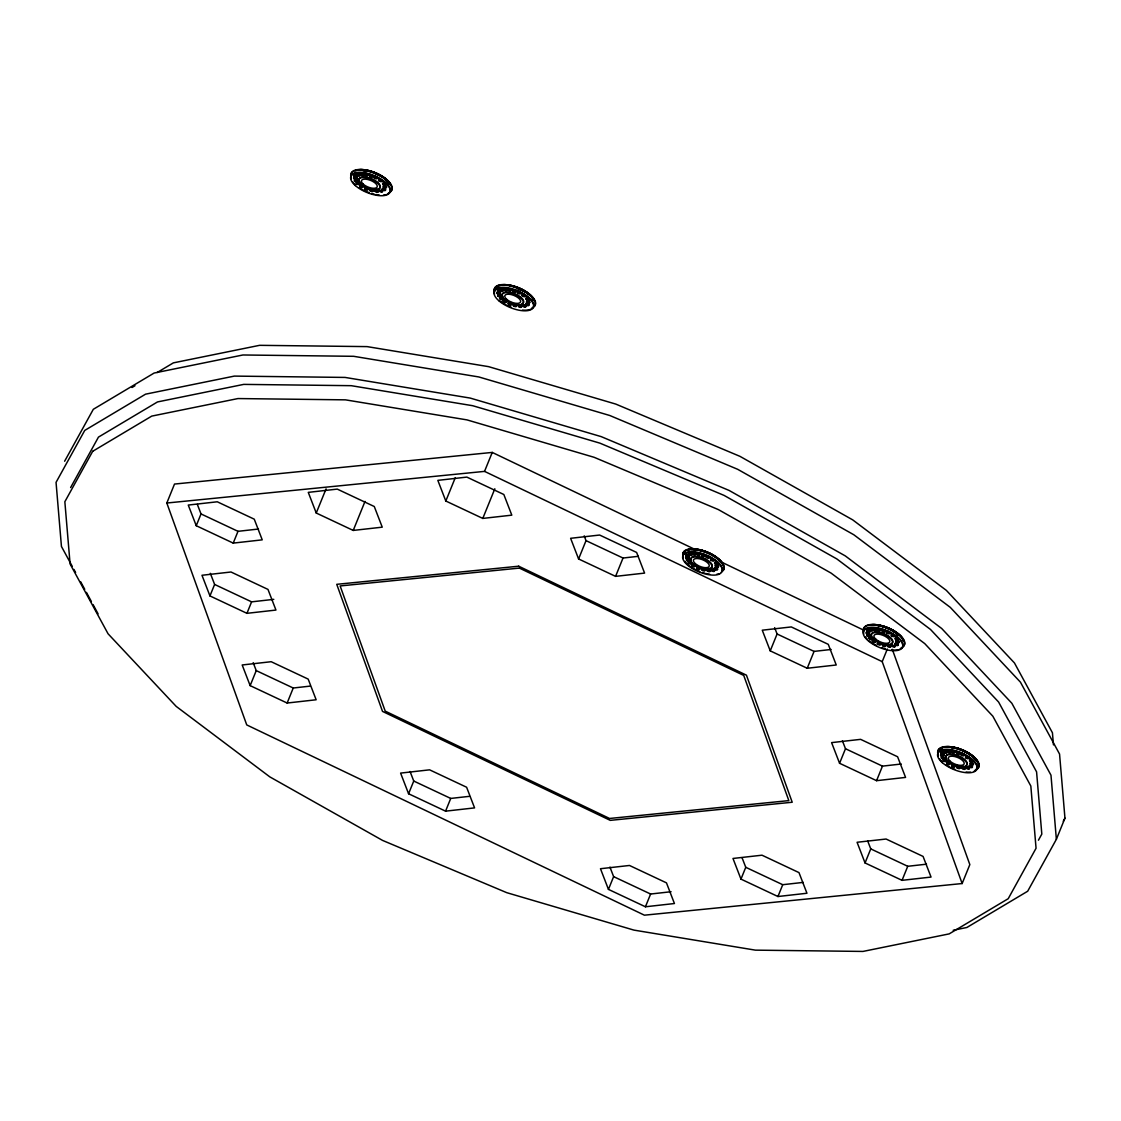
<?xml version="1.0" encoding="UTF-8"?>
<svg xmlns="http://www.w3.org/2000/svg" width="1121" height="1121" viewBox="0 0 1121 1121"><rect width="100%" height="100%" fill="white"/><g stroke="black" fill="none" stroke-linecap="round" stroke-linejoin="round"><path stroke-width="1.5" d="M892.274 649.269L969.833 864.599L962.14 883.544L644.407 915.184L246.746 724.923L166.819 503.021L174.512 484.062L492.245 452.422L695.805 549.822M196.245 525.707L188.258 505.053L217.278 501.788L254.257 519.177L262.23 539.846L233.224 543.11L196.245 525.707L201.023 513.936L197.338 504.394M209.949 595.924L201.976 575.269L230.996 572.004L267.975 589.408L275.948 610.062L246.942 613.327L209.949 595.924L214.615 584.447L210.328 573.321M233.224 543.11L238.002 531.326L258.489 529.028M246.942 613.327L251.594 601.851L273.79 599.357M316.248 513.026L308.275 492.371L337.281 489.106L374.274 506.51L382.247 527.164L353.227 530.429L316.248 513.026L326.071 488.854M250.151 685.632L242.178 664.977L271.184 661.712L308.177 679.102L316.15 699.77L287.144 703.035L250.151 685.632L256.247 670.61L253.178 662.665M353.227 530.429L365.012 501.409M287.144 703.035L293.24 688.014L310.307 686.094M445.808 501.017L437.835 480.363L466.84 477.098L503.833 494.501L511.807 515.156L482.787 518.42L445.808 501.017L455.308 477.616M166.819 503.021L484.538 471.38L492.245 452.422M482.787 518.42L494.837 488.77M408.576 793.752L400.603 773.098L429.609 769.833L466.602 787.236L474.575 807.891L445.569 811.156L408.576 793.752L413.747 781.043L410.062 771.5M445.569 811.156L450.726 798.432L469.503 796.33M578.59 558.959L570.617 538.304L599.623 535.039L636.616 552.443L644.589 573.097L615.583 576.362L578.59 558.959L586.031 540.63L584.195 535.866M615.583 576.362L623.024 558.034L638.381 556.296M608.451 889.387L600.478 868.719L629.484 865.468L666.463 882.858L674.436 903.526L645.43 906.777L608.451 889.387L613.621 876.636L609.95 867.093M645.43 906.777L650.614 894.026L671.087 891.727M770.239 650.867L762.266 630.198L791.286 626.933L828.265 644.337L836.238 664.991L807.232 668.256L770.239 650.867L777.091 633.996L774.639 627.648M807.232 668.256L814.07 651.399L831.137 649.479M740.967 879.116L732.98 858.462L762 855.197L798.979 872.6L806.952 893.255L777.946 896.52L740.967 879.116L745.759 867.304L742.074 857.775M777.946 896.52L782.738 884.707L803.225 882.395M839.573 763.275L831.6 742.62L860.62 739.356L897.599 756.759L905.572 777.413L876.566 780.678L839.573 763.275L845.486 748.73L842.417 740.785M962.14 883.544L882.213 661.642L887.342 649.003M876.566 780.678L882.465 766.133L901.242 764.018M865.048 862.946L857.075 842.277L886.08 839.026L923.073 856.416L931.047 877.07L902.041 880.335L865.048 862.946L870.751 848.891L867.682 840.946M902.041 880.335L907.744 866.295L926.507 864.179M953.2 930.262L966.863 927.487L1027.677 891.237L1056.374 839.293L1064.95 818.162L1059.555 754.055L1020.432 682.157L950.272 607.358L853.838 534.773L737.702 469.321L609.782 415.499L478.807 376.95L353.676 356.31L242.935 354.979L154.138 373.041L93.323 409.291L64.626 461.235M70.609 487.565L98.452 437.12L157.501 401.935L243.719 384.391L351.237 385.68L472.726 405.718L599.889 443.145L724.096 495.412L836.841 558.945L930.472 629.427L998.601 702.04L1036.575 771.851L1041.815 834.094L1038.438 840.218M1063.268 821.217L1064.95 818.162M132.04 387.502L134.982 385.736M157.136 372.536L173.377 362.868L259.596 345.324L367.099 346.613L488.588 366.651L615.765 404.078L739.958 456.345L852.717 519.878L946.334 590.361L1014.463 662.973L1052.437 732.784L1053.46 744.89M586.031 540.63L623.024 558.034M777.091 633.996L814.07 651.399M845.486 748.73L882.465 766.133M201.023 513.936L238.002 531.326M870.751 848.891L907.744 866.295M214.615 584.447L251.594 601.851M745.759 867.304L782.738 884.707M256.247 670.61L293.24 688.014M413.747 781.043L450.726 798.432M613.621 876.636L650.614 894.026M719.472 561.145L863.072 629.848M484.538 471.38L882.213 661.642M72.262 566.357L61.445 546.473L56.05 482.366L84.734 430.422L145.562 394.172L234.359 376.096L345.1 377.427L470.217 398.081L601.206 436.63L729.126 490.452L845.262 555.89L941.696 628.489L1011.857 703.273L1050.98 775.186L1056.374 839.293M73.93 569.426L75.597 572.481M80.586 581.659L84.748 589.31M86.415 592.364L91.404 601.543M93.071 604.611L98.059 613.79M362.517 185.54A1.752 0.743 22.1 0 1 362.475 186.829A1.752 0.743 22.1 0 1 359.967 185.497M351.195 179.108A21.061 8.898 22.1 0 1 374.792 175.773A21.061 8.898 22.1 0 1 386.969 194.353M385.932 194.676A21.061 8.898 22.1 0 1 383.508 195.068M379.178 194.998A21.061 8.898 22.1 0 1 375.941 194.536M374.26 194.171A21.061 8.898 22.1 0 1 371.696 193.485M369.103 192.63A21.061 8.898 22.1 0 1 359.449 187.866M355.609 184.965A21.061 8.898 22.1 0 1 352.793 181.98M356.814 175.422A1.752 0.743 22.1 0 1 356.828 176.712A1.752 0.743 22.1 0 1 354.292 175.465A1.752 0.743 22.1 0 1 356.002 175.03M372.817 176.305A1.752 0.743 22.1 0 1 370.715 176.109A1.752 0.743 22.1 0 1 369.72 174.778A1.752 0.743 22.1 0 1 371.822 174.988M372.522 175.437A1.752 0.743 22.1 0 1 372.747 175.689M381.7 179.991A1.752 0.743 22.1 0 1 381.168 181.041A1.752 0.743 22.1 0 1 378.842 179.724A1.752 0.743 22.1 0 1 380.58 179.36M357.01 178.701A1.752 0.743 22.1 0 1 354.909 178.491A1.752 0.743 22.1 0 1 353.914 177.16A1.752 0.743 22.1 0 1 356.002 177.37M356.394 177.58A1.752 0.743 22.1 0 1 357.081 178.309M356.73 179.822A1.752 0.743 22.1 0 1 357.235 181.322A1.752 0.743 22.1 0 1 354.558 180.005M361.452 183.746A11.406 4.82 22.1 0 1 363.386 176.88A11.406 4.82 22.1 0 1 378.842 183.466A11.406 4.82 22.1 0 1 374.218 189.197M359.673 174.386A1.752 0.743 22.1 0 1 358.86 175.394A1.752 0.743 22.1 0 1 356.8 173.839A1.752 0.743 22.1 0 1 359.351 174.147M351.055 177.202A21.972 9.276 22.1 0 1 375.675 173.727A21.972 9.276 22.1 0 1 388.37 193.092M385.316 188.959A1.752 0.743 22.1 0 1 384.895 190.01A1.752 0.743 22.1 0 1 382.513 188.832A1.752 0.743 22.1 0 1 383.76 188.188M366.693 187.725A1.752 0.743 22.1 0 1 368.178 189.127A1.752 0.743 22.1 0 1 366.147 189.099A1.752 0.743 22.1 0 1 365.012 187.711M378.38 191.355A1.752 0.743 22.1 0 1 376.39 191.425A1.752 0.743 22.1 0 1 375.185 189.995M376.866 190.024A1.752 0.743 22.1 0 1 378.352 191.145M377.216 178.141A1.752 0.743 22.1 0 1 375.115 177.707A1.752 0.743 22.1 0 1 374.316 176.487M375.157 176.319A1.752 0.743 22.1 0 1 377.118 177.146M359.855 169.635A19.926 8.422 22.1 0 1 390.43 184.727M386.507 186.534A1.752 0.743 22.1 0 1 384.895 187.137A1.752 0.743 22.1 0 1 383.662 185.511M384.727 185.526A1.752 0.743 22.1 0 1 386.269 186.282M385.344 183.255A1.752 0.743 22.1 0 1 385.302 184.545A1.752 0.743 22.1 0 1 382.793 183.213M355.287 170.77A21.061 8.898 22.1 0 1 357.487 170.21M363.078 170.112A21.061 8.898 22.1 0 1 367.996 170.938M369.271 171.261A21.061 8.898 22.1 0 1 371.878 172.045M373.167 172.48A21.061 8.898 22.1 0 1 376.992 174.049M378.211 174.638A21.061 8.898 22.1 0 1 382.822 177.258M384.195 178.197A21.061 8.898 22.1 0 1 389.463 183.143M355.455 170.364A21.061 8.898 22.1 0 1 375.885 173.096A21.061 8.898 22.1 0 1 391.229 185.596M359.547 183.241A1.752 0.743 22.1 0 1 358.902 184.04A1.752 0.743 22.1 0 1 356.73 183.115A1.752 0.743 22.1 0 1 356.996 182.148M357.361 182.148A1.752 0.743 22.1 0 1 359.323 182.989M381.588 189.981A1.752 0.743 22.1 0 1 382.625 191.257A1.752 0.743 22.1 0 1 380.762 191.229A1.752 0.743 22.1 0 1 379.388 189.953M351.293 176.628A21.972 9.276 22.1 0 1 373.223 172.102A21.972 9.276 22.1 0 1 391.061 191.018M367.562 174.203A1.752 0.743 22.1 0 1 366.749 175.212A1.752 0.743 22.1 0 1 364.689 173.657A1.752 0.743 22.1 0 1 367.24 173.965M363.386 174.203A1.752 0.743 22.1 0 1 361.775 174.792A1.752 0.743 22.1 0 1 360.542 173.166M361.607 173.18A1.752 0.743 22.1 0 1 362.84 173.713M365.012 170.168A17.936 7.581 22.1 0 1 388.833 183.704M363.708 170.322A19.926 8.422 22.1 0 1 366.763 170.77M373.237 172.564A19.926 8.422 22.1 0 1 381 176.207M382.373 177.076A19.926 8.422 22.1 0 1 387.908 181.7M363.204 170.868A15.274 6.46 22.1 0 1 366.357 170.91M369.916 171.513A15.274 6.46 22.1 0 1 377.329 174.203M373.349 172.788A17.936 7.581 22.1 0 1 377.651 174.624M503.273 289.722A1.752 0.743 22.1 0 1 502.628 290.521A1.752 0.743 22.1 0 1 500.456 289.596A1.752 0.743 22.1 0 1 500.723 288.629M501.087 288.629A1.752 0.743 22.1 0 1 502.726 289.232M506.44 301.101A1.752 0.743 22.1 0 1 504.954 301.759A1.752 0.743 22.1 0 1 503.455 300.148A1.752 0.743 22.1 0 1 506.202 300.862M525.651 305.529A1.752 0.743 22.1 0 1 524.838 306.523A1.752 0.743 22.1 0 1 522.778 304.968A1.752 0.743 22.1 0 1 525.329 305.276M516.192 291.39A1.752 0.743 22.1 0 1 513.894 291.082A1.752 0.743 22.1 0 1 513.278 289.75M513.922 289.694A1.752 0.743 22.1 0 1 516.249 291.012M525.174 296.07A1.752 0.743 22.1 0 1 522.722 295.412A1.752 0.743 22.1 0 1 522.75 294.234M523.115 294.248A1.752 0.743 22.1 0 1 525.076 295.075M528.916 304.295A1.752 0.743 22.1 0 1 528.257 305.094A1.752 0.743 22.1 0 1 526.085 304.169A1.752 0.743 22.1 0 1 526.366 303.202M526.716 303.202A1.752 0.743 22.1 0 1 528.678 304.043M494.571 294.192A21.061 8.898 22.1 0 1 508.752 287.943A21.061 8.898 22.1 0 1 532.587 301.479A21.061 8.898 22.1 0 1 522.54 310.083M511.19 307.224A21.061 8.898 22.1 0 1 507.421 305.557M506.216 304.94A21.061 8.898 22.1 0 1 500.148 301.031M500.723 290.984A1.752 0.743 22.1 0 1 499.251 291.642A1.752 0.743 22.1 0 1 497.752 290.031A1.752 0.743 22.1 0 1 500.498 290.745M503.287 297.219A11.406 4.82 22.1 0 1 513.824 293.31A11.406 4.82 22.1 0 1 521.811 303.917M512.129 302.992A11.406 4.82 22.1 0 1 509.382 301.815M506.888 300.4A11.406 4.82 22.1 0 1 504.814 298.831M505.823 288.573A1.752 0.743 22.1 0 1 506.342 290.087A1.752 0.743 22.1 0 1 503.651 288.756M494.417 292.287A21.972 9.276 22.1 0 1 519.037 288.812A21.972 9.276 22.1 0 1 531.732 308.177M494.655 291.712A21.972 9.276 22.1 0 1 516.599 287.186A21.972 9.276 22.1 0 1 534.423 306.103M510.854 303.202A1.752 0.743 22.1 0 1 510.826 304.506A1.752 0.743 22.1 0 1 508.303 303.174M502.797 299.055A1.752 0.743 22.1 0 1 500.891 298.732A1.752 0.743 22.1 0 1 499.798 297.583M501.984 297.611A1.752 0.743 22.1 0 1 502.684 298.074M511.302 289.779A1.752 0.743 22.1 0 1 509.551 290.143A1.752 0.743 22.1 0 1 508.135 288.629M509.817 288.658A1.752 0.743 22.1 0 1 510.615 289.05M500.316 293.156A1.752 0.743 22.1 0 1 499.125 293.884A1.752 0.743 22.1 0 1 497.192 292.413A1.752 0.743 22.1 0 1 499.377 292.455M500.793 295.355A1.752 0.743 22.1 0 1 499.98 296.364A1.752 0.743 22.1 0 1 497.92 294.809A1.752 0.743 22.1 0 1 500.47 295.117M529.266 298.831A1.752 0.743 22.1 0 1 527.935 299.517A1.752 0.743 22.1 0 1 526.183 297.962A1.752 0.743 22.1 0 1 528.706 298.34M520.789 293.099A1.752 0.743 22.1 0 1 519.107 293.071A1.752 0.743 22.1 0 1 517.622 291.95M518.533 291.39A1.752 0.743 22.1 0 1 520.719 292.483M496.309 287.284A21.061 8.898 22.1 0 1 506.454 285.196M511.372 286.023A21.061 8.898 22.1 0 1 516.529 287.565M517.804 288.055A21.061 8.898 22.1 0 1 530.023 295.229M521.041 305.501A1.752 0.743 22.1 0 1 520.999 306.79A1.752 0.743 22.1 0 1 518.491 305.458M529.743 302.362A1.752 0.743 22.1 0 1 528.047 302.138A1.752 0.743 22.1 0 1 526.772 301.087M528.944 300.904A1.752 0.743 22.1 0 1 529.644 301.367M499.952 285.407A19.926 8.422 22.1 0 1 531.522 296.168M532.279 297.107A19.926 8.422 22.1 0 1 533.792 299.811M504.674 285.196A17.936 7.581 22.1 0 1 508.374 285.238M509.719 285.407A17.936 7.581 22.1 0 1 528.453 293.8M516.319 305.991A1.752 0.743 22.1 0 1 514.217 305.571A1.752 0.743 22.1 0 1 513.418 304.337M515.1 304.366A1.752 0.743 22.1 0 1 516.221 304.996M509.719 285.995A15.274 6.46 22.1 0 1 512.073 286.345M514.525 286.92A15.274 6.46 22.1 0 1 524.039 291.18M516.753 288.391A15.274 6.46 22.1 0 1 520.424 289.961M495.398 288.952A21.061 8.898 22.1 0 1 514.105 286.303A21.061 8.898 22.1 0 1 534.591 300.68M513.334 286.598A19.926 8.422 22.1 0 1 529.378 294.893M532.027 297.724A19.926 8.422 22.1 0 1 533.54 300.428M516.711 287.873A17.936 7.581 22.1 0 1 521.013 289.708M522.372 290.409A17.936 7.581 22.1 0 1 524.936 291.936M691.068 559.968A11.406 4.82 22.1 0 1 705.193 558.776A11.406 4.82 22.1 0 1 708.57 568.599M698.019 566.119A11.406 4.82 22.1 0 1 695.524 564.704M714.68 570.519A1.752 0.743 22.1 0 1 712.76 570.617A1.752 0.743 22.1 0 1 711.443 569.216A1.752 0.743 22.1 0 1 713.587 569.37M714.525 570.071A1.752 0.743 22.1 0 1 714.652 570.309M704.633 555.82A1.752 0.743 22.1 0 1 702.727 555.498A1.752 0.743 22.1 0 1 701.634 554.335M702.559 553.984A1.752 0.743 22.1 0 1 704.52 554.825M683.067 556.591A21.972 9.276 22.1 0 1 704.997 552.05A21.972 9.276 22.1 0 1 722.821 570.981M718.981 573.728A21.061 8.898 22.1 0 1 716.781 574.288M709.593 574.19A21.061 8.898 22.1 0 1 706.272 573.56M704.997 573.237A21.061 8.898 22.1 0 1 702.391 572.453M699.826 571.528A21.061 8.898 22.1 0 1 684.805 561.355M683.207 558.496A21.061 8.898 22.1 0 1 704.24 554.152A21.061 8.898 22.1 0 1 721.321 572.285M717.958 563.751A1.752 0.743 22.1 0 1 715.871 563.541A1.752 0.743 22.1 0 1 714.862 562.21M716.543 562.238A1.752 0.743 22.1 0 1 718.029 563.359M700.121 568.613A1.752 0.743 22.1 0 1 698.019 568.417A1.752 0.743 22.1 0 1 697.01 567.086A1.752 0.743 22.1 0 1 699.112 567.282M699.812 567.744A1.752 0.743 22.1 0 1 700.05 567.997M689.667 559.911A1.752 0.743 22.1 0 1 688.476 560.64A1.752 0.743 22.1 0 1 686.542 559.169A1.752 0.743 22.1 0 1 688.728 559.197M704.156 568.837A1.752 0.743 22.1 0 1 705.193 570.113A1.752 0.743 22.1 0 1 703.329 570.099A1.752 0.743 22.1 0 1 701.97 568.809M710.097 571.023A1.752 0.743 22.1 0 1 707.253 570A1.752 0.743 22.1 0 1 708.878 569.398M709.999 570.043A1.752 0.743 22.1 0 1 710.224 570.281M690.564 553.129A1.752 0.743 22.1 0 1 692.063 554.475A1.752 0.743 22.1 0 1 690.298 554.615A1.752 0.743 22.1 0 1 688.784 553.284M717.958 565.432A1.752 0.743 22.1 0 1 718.099 566.722A1.752 0.743 22.1 0 1 715.534 565.629A1.752 0.743 22.1 0 1 716.725 564.9M695.202 565.643A1.752 0.743 22.1 0 1 693.24 565.923A1.752 0.743 22.1 0 1 692.232 564.381M693.282 564.395A1.752 0.743 22.1 0 1 694.516 564.914M698.831 553.214A21.061 8.898 22.1 0 0 687.369 564.956A21.061 8.898 22.1 0 0 721.083 572.901A21.061 8.898 22.1 0 0 698.831 553.214A1.752 0.743 22.1 0 1 699.392 554.643A1.752 0.743 22.1 0 1 696.702 553.312M716.193 567.702A1.752 0.743 22.1 0 1 717.706 569.034A1.752 0.743 22.1 0 1 715.941 569.188A1.752 0.743 22.1 0 1 714.427 567.857M713.531 560.43A1.752 0.743 22.1 0 1 711.709 559.94A1.752 0.743 22.1 0 1 710.826 558.889M712.592 558.734A1.752 0.743 22.1 0 1 713.39 559.141M689.499 555.526A1.752 0.743 22.1 0 1 687.748 555.89A1.752 0.743 22.1 0 1 686.332 554.377M687.579 554.278A1.752 0.743 22.1 0 1 688.812 554.797M695.16 553.34A1.752 0.743 22.1 0 1 694.474 554.363A1.752 0.743 22.1 0 1 692.26 552.905A1.752 0.743 22.1 0 1 694.46 552.877M688.812 558.202A1.752 0.743 22.1 0 1 686.711 557.768A1.752 0.743 22.1 0 1 685.912 556.548M687.593 556.577A1.752 0.743 22.1 0 1 688.953 557.459M683.292 556.016A21.972 9.276 22.1 0 1 705.235 551.49A21.972 9.276 22.1 0 1 723.059 570.407M690.998 562.125A1.752 0.743 22.1 0 1 691.139 563.415A1.752 0.743 22.1 0 1 688.588 562.336A1.752 0.743 22.1 0 1 689.779 561.607M688.336 549.822A21.061 8.898 22.1 0 1 710.224 554.026M723.059 565.39A21.061 8.898 22.1 0 0 711.415 554.629A19.926 8.422 22.1 0 1 719.906 561.089M684.034 553.256A21.061 8.898 22.1 0 1 685.113 551.182M687.453 549.738A21.061 8.898 22.1 0 1 707.897 552.471A21.061 8.898 22.1 0 1 723.227 564.984M693.31 549.486A17.936 7.581 22.1 0 1 717.09 558.09M699.504 550.439A15.274 6.46 22.1 0 1 701.928 550.901M703.161 551.224A15.274 6.46 22.1 0 1 705.67 552.022M709.341 553.578A15.274 6.46 22.1 0 1 712.676 555.484M688.588 549.696A19.926 8.422 22.1 0 1 720.915 561.397M691.615 549.64A19.926 8.422 22.1 0 1 705.249 551.952M706.861 552.569A19.926 8.422 22.1 0 1 710.027 553.984M950.174 751.995A1.752 0.743 22.1 0 1 948.268 751.673A1.752 0.743 22.1 0 1 947.175 750.51M949.375 750.538A1.752 0.743 22.1 0 1 950.076 751M950.048 763.695A1.752 0.743 22.1 0 1 947.946 763.499A1.752 0.743 22.1 0 1 946.951 762.168A1.752 0.743 22.1 0 1 949.053 762.364M949.753 762.826A1.752 0.743 22.1 0 1 949.991 763.079M938.123 756.157A21.061 8.898 22.1 0 1 961.72 752.822A21.061 8.898 22.1 0 1 973.897 771.402M970.436 772.117A21.061 8.898 22.1 0 1 966.106 772.047M954.742 769.188A21.061 8.898 22.1 0 1 950.972 767.521M949.767 766.904A21.061 8.898 22.1 0 1 946.362 764.914M942.523 762.014A21.061 8.898 22.1 0 1 939.72 759.029M959.674 752.737A1.752 0.743 22.1 0 1 958.343 753.424A1.752 0.743 22.1 0 1 956.591 751.883A1.752 0.743 22.1 0 1 959.128 752.247M938.207 753.676A21.972 9.276 22.1 0 1 962.827 750.201A21.972 9.276 22.1 0 1 975.522 769.581M945.115 759.393A1.752 0.743 22.1 0 1 946.628 760.739A1.752 0.743 22.1 0 1 944.863 760.879A1.752 0.743 22.1 0 1 943.35 759.548M972.496 762.883A1.752 0.743 22.1 0 1 973.532 764.158A1.752 0.743 22.1 0 1 971.669 764.13A1.752 0.743 22.1 0 1 970.296 762.841M938.95 750.916A21.061 8.898 22.1 0 1 960.249 749.136A21.061 8.898 22.1 0 1 978.409 765.209M939.86 749.262A21.061 8.898 22.1 0 1 942.215 747.819M945.676 747.104A21.061 8.898 22.1 0 1 948.478 747.048M951.589 747.357A21.061 8.898 22.1 0 1 965.139 751.687M966.33 752.303A21.061 8.898 22.1 0 1 976.391 760.192M944.05 752.709A1.752 0.743 22.1 0 1 943.378 753.732A1.752 0.743 22.1 0 1 941.15 752.289A1.752 0.743 22.1 0 1 943.35 752.247M954.588 752.247A1.752 0.743 22.1 0 1 952.304 751.715A1.752 0.743 22.1 0 1 951.883 750.481M952.934 750.495A1.752 0.743 22.1 0 1 954.489 751.252M946.839 759.183A11.406 4.82 22.1 0 1 957.376 755.288A11.406 4.82 22.1 0 1 965.363 765.881M963.485 766.274A11.406 4.82 22.1 0 1 961.131 766.246M958.469 765.797A11.406 4.82 22.1 0 1 955.681 764.956M950.454 762.378A11.406 4.82 22.1 0 1 948.366 760.809M968.866 757.292A1.752 0.743 22.1 0 1 967.675 758.02A1.752 0.743 22.1 0 1 965.742 756.563A1.752 0.743 22.1 0 1 967.927 756.591M954.419 765.181A1.752 0.743 22.1 0 1 954.377 766.47A1.752 0.743 22.1 0 1 951.869 765.139M968.894 767.254A1.752 0.743 22.1 0 1 968.908 768.544A1.752 0.743 22.1 0 1 966.372 767.296A1.752 0.743 22.1 0 1 968.082 766.848M972.538 766.876A1.752 0.743 22.1 0 1 970.043 766.456A1.752 0.743 22.1 0 1 969.917 765.167A1.752 0.743 22.1 0 1 972.468 766.26M943.63 754.881A1.752 0.743 22.1 0 1 942.817 755.876A1.752 0.743 22.1 0 1 940.757 754.321A1.752 0.743 22.1 0 1 943.307 754.629M962.084 753.368A1.752 0.743 22.1 0 1 964.27 754.447A1.752 0.743 22.1 0 1 963.5 755.246A1.752 0.743 22.1 0 1 961.3 754.153M946.783 746.698A19.926 8.422 22.1 0 1 977.344 761.79M946.825 751.687A1.752 0.743 22.1 0 1 945.353 752.331A1.752 0.743 22.1 0 1 943.854 750.734A1.752 0.743 22.1 0 1 946.6 751.434M944.457 758.314A1.752 0.743 22.1 0 1 941.612 757.292A1.752 0.743 22.1 0 1 943.223 756.689M937.983 754.251A21.972 9.276 22.1 0 1 962.589 750.776A21.972 9.276 22.1 0 1 975.298 770.141M960.165 767.661A1.752 0.743 22.1 0 1 957.965 767.633A1.752 0.743 22.1 0 1 957.166 766.189M958.217 766.203A1.752 0.743 22.1 0 1 960.137 767.451M951.925 747.217A17.936 7.581 22.1 0 1 960.515 749.234M961.972 749.795A17.936 7.581 22.1 0 1 974.401 758.3M964.214 767.254A1.752 0.743 22.1 0 1 964.733 768.754A1.752 0.743 22.1 0 1 962.042 767.437M952.135 747.553A19.926 8.422 22.1 0 1 955.274 748.155M956.9 748.562A19.926 8.422 22.1 0 1 964.943 751.645M969.301 754.125A19.926 8.422 22.1 0 0 966.456 752.429A15.274 6.46 22.1 0 0 961.818 750.159M973.925 757.81A19.926 8.422 22.1 0 1 975.592 759.688M967.591 753.144A15.274 6.46 22.1 0 1 970.38 755.246M951.687 747.819A17.936 7.581 22.1 0 1 954.433 748.211M897.865 643.944A1.752 0.743 22.1 0 1 897.052 644.953A1.752 0.743 22.1 0 1 894.992 643.398A1.752 0.743 22.1 0 1 897.543 643.706M871.62 635.565A11.406 4.82 22.1 0 1 884.399 633.771A11.406 4.82 22.1 0 1 890.985 643.832M889.121 644.211A11.406 4.82 22.1 0 1 886.767 644.183M878.57 641.73A11.406 4.82 22.1 0 1 872.474 637.12M889.485 633.183A1.752 0.743 22.1 0 1 887.678 632.706A1.752 0.743 22.1 0 1 886.781 631.641M887.706 631.305A1.752 0.743 22.1 0 1 889.668 632.132M869.658 635.018A1.752 0.743 22.1 0 1 869.616 636.322A1.752 0.743 22.1 0 1 867.108 634.99M863.759 634.094A21.061 8.898 22.1 0 1 887.342 630.773A21.061 8.898 22.1 0 1 899.532 649.339M898.496 649.662A21.061 8.898 22.1 0 1 891.727 649.998M885.534 648.835A21.061 8.898 22.1 0 1 881.652 647.616M876.594 645.458A21.061 8.898 22.1 0 1 869.336 640.932M867.093 638.956A21.061 8.898 22.1 0 1 865.342 636.966M869.686 630.647A1.752 0.743 22.1 0 1 869.265 631.698A1.752 0.743 22.1 0 1 866.883 630.534A1.752 0.743 22.1 0 1 868.13 629.89M872.222 629.371A1.752 0.743 22.1 0 1 871.549 630.408A1.752 0.743 22.1 0 1 869.336 628.951A1.752 0.743 22.1 0 1 871.521 628.923M876.09 629.638A1.752 0.743 22.1 0 1 874.114 629.708A1.752 0.743 22.1 0 1 872.909 628.278M874.576 628.306A1.752 0.743 22.1 0 1 876.076 629.427M879.382 628.825A21.061 8.898 22.1 0 0 867.906 640.553A21.061 8.898 22.1 0 0 901.634 648.499A21.061 8.898 22.1 0 0 879.382 628.825A1.752 0.743 22.1 0 0 877.225 628.713A1.752 0.743 22.1 0 0 879.158 630.17A1.752 0.743 22.1 0 0 880.349 629.442M872.236 638.466A1.752 0.743 22.1 0 1 870.485 638.83A1.752 0.743 22.1 0 1 869.069 637.317M870.751 637.345A1.752 0.743 22.1 0 1 871.549 637.737M869.265 632.819A1.752 0.743 22.1 0 1 868.719 633.855A1.752 0.743 22.1 0 1 866.393 632.538A1.752 0.743 22.1 0 1 868.144 632.174M898.51 639.348A1.752 0.743 22.1 0 1 896.408 639.152A1.752 0.743 22.1 0 1 895.413 637.821A1.752 0.743 22.1 0 1 897.515 638.031M898.215 638.48A1.752 0.743 22.1 0 1 898.453 638.732M872.404 624.635A19.926 8.422 22.1 0 1 902.98 639.727M899.196 641.758A1.752 0.743 22.1 0 1 897.445 642.123A1.752 0.743 22.1 0 1 896.029 640.609M897.697 640.637A1.752 0.743 22.1 0 1 898.51 641.03M885.632 645.15A1.752 0.743 22.1 0 1 884.315 645.85A1.752 0.743 22.1 0 1 882.563 644.295A1.752 0.743 22.1 0 1 885.086 644.673M880.461 644.351A1.752 0.743 22.1 0 1 878.556 644.029A1.752 0.743 22.1 0 1 877.477 642.865M879.663 642.894A1.752 0.743 22.1 0 1 880.602 643.608M875.389 640.764A1.752 0.743 22.1 0 1 874.969 641.815A1.752 0.743 22.1 0 1 872.586 640.652A1.752 0.743 22.1 0 1 873.834 639.993M863.604 632.188A21.972 9.276 22.1 0 1 888.224 628.713A21.972 9.276 22.1 0 1 900.92 648.092M894.264 634.99A1.752 0.743 22.1 0 1 893.451 635.985A1.752 0.743 22.1 0 1 891.391 634.43A1.752 0.743 22.1 0 1 893.941 634.738M868.004 625.35A21.061 8.898 22.1 0 1 888.435 628.082A21.061 8.898 22.1 0 1 903.778 640.595M877.225 625.294A21.061 8.898 22.1 0 1 880.546 625.924M881.821 626.247A21.061 8.898 22.1 0 1 894.278 631.557M895.371 632.244A21.061 8.898 22.1 0 1 899.21 635.145M902.013 638.129A21.061 8.898 22.1 0 1 903.61 640.988M895.133 646.299A1.752 0.743 22.1 0 1 893.451 646.271A1.752 0.743 22.1 0 1 891.966 645.15M894.516 645.192A1.752 0.743 22.1 0 1 895.076 645.682M885.31 630.675A1.752 0.743 22.1 0 1 883.838 631.319A1.752 0.743 22.1 0 1 882.325 629.722A1.752 0.743 22.1 0 1 885.072 630.436M890.649 646.635A1.752 0.743 22.1 0 1 888.743 646.313A1.752 0.743 22.1 0 1 887.65 645.15M889.836 645.192A1.752 0.743 22.1 0 1 890.536 645.64M863.562 628.951A21.972 9.276 22.1 0 1 888.449 628.138A21.972 9.276 22.1 0 1 903.61 646.018M877.561 625.154A17.936 7.581 22.1 0 1 897.641 633.701M882.465 626.513A15.274 6.46 22.1 0 1 884.973 627.2M886.221 627.634A15.274 6.46 22.1 0 1 889.878 629.189M893.227 631.081A15.274 6.46 22.1 0 1 898.047 635.355M877.757 625.49A19.926 8.422 22.1 0 1 884.161 627.003M885.786 627.55A19.926 8.422 22.1 0 1 898.552 634.808M885.898 627.774A17.936 7.581 22.1 0 1 894.124 631.838M92.707 451.287L64.85 501.732L70.091 563.975L108.064 633.785L176.193 706.398L269.825 776.881L382.569 840.414L506.776 892.68L633.94 930.108L755.428 950.146L862.946 951.435L949.165 933.891L1008.213 898.706L1036.056 848.261L1030.83 786.017L992.842 716.207L924.727 643.594L831.095 573.111L718.337 509.579L594.144 457.312L466.967 419.885L345.492 399.847L237.974 398.558L151.755 416.101L92.707 451.287M518.701 566.203L336.748 584.321L382.513 711.401L610.258 820.362L792.211 802.244L746.432 675.164L518.701 566.203M519.387 568.095L340.125 585.947L385.218 711.134L609.572 818.47L788.834 800.618L743.727 675.431L519.387 568.095M354.376 176.473A1.752 0.743 22.1 0 0 357.179 177.132A1.752 0.743 22.1 0 0 355.329 175.507A1.752 0.743 22.1 0 0 354.376 176.473M355.357 185.568A21.061 8.898 22.1 0 0 389.071 193.513A21.061 8.898 22.1 0 0 366.833 173.825A21.061 8.898 22.1 0 0 355.357 185.568M369.776 176.263A1.752 0.743 22.1 0 0 372.578 176.922A1.752 0.743 22.1 0 0 370.729 175.282A1.752 0.743 22.1 0 0 369.776 176.263M378.954 180.817A1.752 0.743 22.1 0 0 381.757 181.476A1.752 0.743 22.1 0 0 379.907 179.836A1.752 0.743 22.1 0 0 378.954 180.817M354.67 181.098A1.752 0.743 22.1 0 0 357.473 181.756A1.752 0.743 22.1 0 0 355.623 180.117A1.752 0.743 22.1 0 0 354.67 181.098M361.186 184.405A11.406 4.82 22.1 0 0 379.444 188.706A11.406 4.82 22.1 0 0 367.394 178.043A11.406 4.82 22.1 0 0 361.186 184.405M356.926 175.198A1.752 0.743 22.1 0 0 359.729 175.871A1.752 0.743 22.1 0 0 357.879 174.231A1.752 0.743 22.1 0 0 356.926 175.198M382.569 189.771A1.752 0.743 22.1 0 0 385.372 190.43A1.752 0.743 22.1 0 0 383.522 188.804A1.752 0.743 22.1 0 0 382.569 189.771M370.35 190.122A1.752 0.743 22.1 0 0 373.153 190.794A1.752 0.743 22.1 0 0 371.303 189.155A1.752 0.743 22.1 0 0 370.35 190.122M356.576 183.802A1.752 0.743 22.1 0 0 359.379 184.461A1.752 0.743 22.1 0 0 357.529 182.821A1.752 0.743 22.1 0 0 356.576 183.802M365.068 189.183A1.752 0.743 22.1 0 0 367.87 189.841A1.752 0.743 22.1 0 0 366.021 188.202A1.752 0.743 22.1 0 0 365.068 189.183M360.079 186.59A1.752 0.743 22.1 0 0 362.882 187.249A1.752 0.743 22.1 0 0 361.032 185.61A1.752 0.743 22.1 0 0 360.079 186.59M375.241 191.467A1.752 0.743 22.1 0 0 378.043 192.139A1.752 0.743 22.1 0 0 376.194 190.5A1.752 0.743 22.1 0 0 375.241 191.467M374.372 177.959A1.752 0.743 22.1 0 0 377.174 178.617A1.752 0.743 22.1 0 0 375.325 176.992A1.752 0.743 22.1 0 0 374.372 177.959M383.522 187.095A1.752 0.743 22.1 0 0 386.325 187.768A1.752 0.743 22.1 0 0 384.475 186.128A1.752 0.743 22.1 0 0 383.522 187.095M382.92 184.306A1.752 0.743 22.1 0 0 385.722 184.965A1.752 0.743 22.1 0 0 383.872 183.34A1.752 0.743 22.1 0 0 382.92 184.306M379.543 191.257A1.752 0.743 22.1 0 0 382.345 191.915A1.752 0.743 22.1 0 0 380.495 190.276A1.752 0.743 22.1 0 0 379.543 191.257M370.098 190.738A1.752 0.743 22.1 0 0 372.901 191.397A1.752 0.743 22.1 0 0 371.051 189.757A1.752 0.743 22.1 0 0 370.098 190.738M364.815 175.03A1.752 0.743 22.1 0 0 367.618 175.689A1.752 0.743 22.1 0 0 365.768 174.049A1.752 0.743 22.1 0 0 364.815 175.03M360.401 174.764A1.752 0.743 22.1 0 0 363.204 175.422A1.752 0.743 22.1 0 0 361.354 173.797A1.752 0.743 22.1 0 0 360.401 174.764M353.956 178.645A1.752 0.743 22.1 0 0 356.758 179.304A1.752 0.743 22.1 0 0 354.909 177.664A1.752 0.743 22.1 0 0 353.956 178.645M363.288 184.222A8.464 3.573 22.1 0 0 376.838 187.417A8.464 3.573 22.1 0 0 367.898 179.514A8.464 3.573 22.1 0 0 363.288 184.222M500.288 290.283A1.752 0.743 22.1 0 0 503.091 290.942A1.752 0.743 22.1 0 0 501.241 289.316A1.752 0.743 22.1 0 0 500.288 290.283M522.904 306.341A1.752 0.743 22.1 0 0 525.707 307A1.752 0.743 22.1 0 0 523.857 305.36A1.752 0.743 22.1 0 0 522.904 306.341M513.138 291.334A1.752 0.743 22.1 0 0 515.94 292.006A1.752 0.743 22.1 0 0 514.091 290.367A1.752 0.743 22.1 0 0 513.138 291.334M522.33 295.888A1.752 0.743 22.1 0 0 525.132 296.561A1.752 0.743 22.1 0 0 523.283 294.921A1.752 0.743 22.1 0 0 522.33 295.888M525.931 304.856A1.752 0.743 22.1 0 0 528.734 305.515A1.752 0.743 22.1 0 0 526.884 303.875A1.752 0.743 22.1 0 0 525.931 304.856M498.733 300.652A21.061 8.898 22.1 0 0 532.447 308.597A21.061 8.898 22.1 0 0 510.195 288.91A21.061 8.898 22.1 0 0 498.733 300.652M497.752 291.558A1.752 0.743 22.1 0 0 500.541 292.217A1.752 0.743 22.1 0 0 498.705 290.577A1.752 0.743 22.1 0 0 497.752 291.558M504.548 299.489A11.406 4.82 22.1 0 0 522.806 303.791A11.406 4.82 22.1 0 0 510.756 293.127A11.406 4.82 22.1 0 0 504.548 299.489M503.763 289.849A1.752 0.743 22.1 0 0 506.566 290.507A1.752 0.743 22.1 0 0 504.716 288.868A1.752 0.743 22.1 0 0 503.763 289.849M508.177 290.101A1.752 0.743 22.1 0 0 510.98 290.773A1.752 0.743 22.1 0 0 509.13 289.134A1.752 0.743 22.1 0 0 508.177 290.101M526.884 302.18A1.752 0.743 22.1 0 0 529.687 302.838A1.752 0.743 22.1 0 0 527.837 301.213A1.752 0.743 22.1 0 0 526.884 302.18M508.43 304.267A1.752 0.743 22.1 0 0 511.232 304.926A1.752 0.743 22.1 0 0 509.382 303.287A1.752 0.743 22.1 0 0 508.43 304.267M499.938 298.887A1.752 0.743 22.1 0 0 502.74 299.545A1.752 0.743 22.1 0 0 500.891 297.906A1.752 0.743 22.1 0 0 499.938 298.887M497.332 293.73A1.752 0.743 22.1 0 0 500.134 294.389A1.752 0.743 22.1 0 0 498.285 292.749A1.752 0.743 22.1 0 0 497.332 293.73M498.046 296.168A1.752 0.743 22.1 0 0 500.849 296.841A1.752 0.743 22.1 0 0 498.999 295.201A1.752 0.743 22.1 0 0 498.046 296.168M526.281 299.391A1.752 0.743 22.1 0 0 529.084 300.05A1.752 0.743 22.1 0 0 527.234 298.41A1.752 0.743 22.1 0 0 526.281 299.391M503.455 301.675A1.752 0.743 22.1 0 0 506.258 302.334A1.752 0.743 22.1 0 0 504.408 300.694A1.752 0.743 22.1 0 0 503.455 301.675M517.734 293.043A1.752 0.743 22.1 0 0 520.536 293.702A1.752 0.743 22.1 0 0 518.687 292.077A1.752 0.743 22.1 0 0 517.734 293.043M513.474 305.823A1.752 0.743 22.1 0 0 516.277 306.481A1.752 0.743 22.1 0 0 514.427 304.842A1.752 0.743 22.1 0 0 513.474 305.823M518.603 306.551A1.752 0.743 22.1 0 0 521.405 307.21A1.752 0.743 22.1 0 0 519.555 305.585A1.752 0.743 22.1 0 0 518.603 306.551M506.65 299.307A8.464 3.573 22.1 0 0 520.214 302.502A8.464 3.573 22.1 0 0 511.26 294.585A8.464 3.573 22.1 0 0 506.65 299.307M707.239 570.855A1.752 0.743 22.1 0 0 710.041 571.514A1.752 0.743 22.1 0 0 708.192 569.874A1.752 0.743 22.1 0 0 707.239 570.855M693.184 563.793A11.406 4.82 22.1 0 0 711.457 568.095A11.406 4.82 22.1 0 0 699.392 557.431A11.406 4.82 22.1 0 0 693.184 563.793M706.622 556.745A1.752 0.743 22.1 0 0 709.425 557.403A1.752 0.743 22.1 0 0 707.575 555.764A1.752 0.743 22.1 0 0 706.622 556.745M706.37 557.347A1.752 0.743 22.1 0 0 709.173 558.006A1.752 0.743 22.1 0 0 707.323 556.366A1.752 0.743 22.1 0 0 706.37 557.347M711.541 570.631A1.752 0.743 22.1 0 0 714.343 571.304A1.752 0.743 22.1 0 0 712.494 569.664A1.752 0.743 22.1 0 0 711.541 570.631M701.774 555.638A1.752 0.743 22.1 0 0 704.577 556.296A1.752 0.743 22.1 0 0 702.727 554.671A1.752 0.743 22.1 0 0 701.774 555.638M710.966 560.192A1.752 0.743 22.1 0 0 713.769 560.85A1.752 0.743 22.1 0 0 711.919 559.211A1.752 0.743 22.1 0 0 710.966 560.192M714.918 563.695A1.752 0.743 22.1 0 0 717.72 564.353A1.752 0.743 22.1 0 0 715.871 562.714A1.752 0.743 22.1 0 0 714.918 563.695M697.066 568.557A1.752 0.743 22.1 0 0 699.868 569.23A1.752 0.743 22.1 0 0 698.019 567.59A1.752 0.743 22.1 0 0 697.066 568.557M686.683 560.472A1.752 0.743 22.1 0 0 689.485 561.131A1.752 0.743 22.1 0 0 687.635 559.505A1.752 0.743 22.1 0 0 686.683 560.472M702.11 570.113A1.752 0.743 22.1 0 0 704.913 570.771A1.752 0.743 22.1 0 0 703.063 569.146A1.752 0.743 22.1 0 0 702.11 570.113M688.925 554.587A1.752 0.743 22.1 0 0 691.727 555.245A1.752 0.743 22.1 0 0 689.877 553.606A1.752 0.743 22.1 0 0 688.925 554.587M715.534 566.483A1.752 0.743 22.1 0 0 718.323 567.142A1.752 0.743 22.1 0 0 716.487 565.502A1.752 0.743 22.1 0 0 715.534 566.483M714.567 569.16A1.752 0.743 22.1 0 0 717.37 569.818A1.752 0.743 22.1 0 0 715.52 568.179A1.752 0.743 22.1 0 0 714.567 569.16M688.574 563.19A1.752 0.743 22.1 0 0 691.377 563.849A1.752 0.743 22.1 0 0 689.527 562.21A1.752 0.743 22.1 0 0 688.574 563.19M692.414 554.152A1.752 0.743 22.1 0 0 695.202 554.811A1.752 0.743 22.1 0 0 693.367 553.171A1.752 0.743 22.1 0 0 692.414 554.152M696.814 554.405A1.752 0.743 22.1 0 0 699.616 555.063A1.752 0.743 22.1 0 0 697.766 553.438A1.752 0.743 22.1 0 0 696.814 554.405M686.388 555.862A1.752 0.743 22.1 0 0 689.177 556.52A1.752 0.743 22.1 0 0 687.341 554.881A1.752 0.743 22.1 0 0 686.388 555.862M685.968 558.02A1.752 0.743 22.1 0 0 688.77 558.678A1.752 0.743 22.1 0 0 686.921 557.053A1.752 0.743 22.1 0 0 685.968 558.02M692.091 565.979A1.752 0.743 22.1 0 0 694.894 566.637A1.752 0.743 22.1 0 0 693.044 564.998A1.752 0.743 22.1 0 0 692.091 565.979M695.286 563.611A8.464 3.573 22.1 0 0 708.85 566.806A8.464 3.573 22.1 0 0 699.896 558.889A8.464 3.573 22.1 0 0 695.286 563.611M947.329 751.813A1.752 0.743 22.1 0 0 950.132 752.471A1.752 0.743 22.1 0 0 948.282 750.846A1.752 0.743 22.1 0 0 947.329 751.813M947.007 763.639A1.752 0.743 22.1 0 0 949.809 764.298A1.752 0.743 22.1 0 0 947.96 762.672A1.752 0.743 22.1 0 0 947.007 763.639M956.689 753.312A1.752 0.743 22.1 0 0 959.492 753.971A1.752 0.743 22.1 0 0 957.642 752.331A1.752 0.743 22.1 0 0 956.689 753.312M943.49 760.851A1.752 0.743 22.1 0 0 946.292 761.509A1.752 0.743 22.1 0 0 944.443 759.884A1.752 0.743 22.1 0 0 943.49 760.851M970.45 764.158A1.752 0.743 22.1 0 0 973.252 764.816A1.752 0.743 22.1 0 0 971.403 763.177A1.752 0.743 22.1 0 0 970.45 764.158M969.833 761.355A1.752 0.743 22.1 0 0 972.636 762.014A1.752 0.743 22.1 0 0 970.786 760.388A1.752 0.743 22.1 0 0 969.833 761.355M970.085 760.753A1.752 0.743 22.1 0 0 972.888 761.411A1.752 0.743 22.1 0 0 971.038 759.772A1.752 0.743 22.1 0 0 970.085 760.753M941.304 753.522A1.752 0.743 22.1 0 0 944.106 754.181A1.752 0.743 22.1 0 0 942.257 752.555A1.752 0.743 22.1 0 0 941.304 753.522M965.882 757.866A1.752 0.743 22.1 0 0 968.684 758.525A1.752 0.743 22.1 0 0 966.834 756.885A1.752 0.743 22.1 0 0 965.882 757.866M951.743 752.079A1.752 0.743 22.1 0 0 954.546 752.737A1.752 0.743 22.1 0 0 952.696 751.098A1.752 0.743 22.1 0 0 951.743 752.079M942.285 762.616A21.061 8.898 22.1 0 0 975.999 770.561A21.061 8.898 22.1 0 0 953.747 750.874A21.061 8.898 22.1 0 0 942.285 762.616M948.1 761.453A11.406 4.82 22.1 0 0 966.372 765.755A11.406 4.82 22.1 0 0 954.307 755.092A11.406 4.82 22.1 0 0 948.1 761.453M951.981 766.232A1.752 0.743 22.1 0 0 954.784 766.89A1.752 0.743 22.1 0 0 952.934 765.251A1.752 0.743 22.1 0 0 951.981 766.232M966.456 768.305A1.752 0.743 22.1 0 0 969.259 768.964A1.752 0.743 22.1 0 0 967.409 767.325A1.752 0.743 22.1 0 0 966.456 768.305M969.483 766.82A1.752 0.743 22.1 0 0 972.285 767.479A1.752 0.743 22.1 0 0 970.436 765.853A1.752 0.743 22.1 0 0 969.483 766.82M961.286 755.008A1.752 0.743 22.1 0 0 964.088 755.68A1.752 0.743 22.1 0 0 962.238 754.041A1.752 0.743 22.1 0 0 961.286 755.008M943.84 752.261A1.752 0.743 22.1 0 0 946.642 752.92A1.752 0.743 22.1 0 0 944.793 751.28A1.752 0.743 22.1 0 0 943.84 752.261M941.598 758.146A1.752 0.743 22.1 0 0 944.4 758.805A1.752 0.743 22.1 0 0 942.551 757.165A1.752 0.743 22.1 0 0 941.598 758.146M957.026 767.787A1.752 0.743 22.1 0 0 959.828 768.446A1.752 0.743 22.1 0 0 957.979 766.806A1.752 0.743 22.1 0 0 957.026 767.787M940.883 755.694A1.752 0.743 22.1 0 0 943.686 756.353A1.752 0.743 22.1 0 0 941.836 754.713A1.752 0.743 22.1 0 0 940.883 755.694M962.168 768.516A1.752 0.743 22.1 0 0 964.971 769.188A1.752 0.743 22.1 0 0 963.121 767.549A1.752 0.743 22.1 0 0 962.168 768.516M950.202 761.285A8.464 3.573 22.1 0 0 963.766 764.48A8.464 3.573 22.1 0 0 954.812 756.563A8.464 3.573 22.1 0 0 950.202 761.285M895.119 644.757A1.752 0.743 22.1 0 0 897.921 645.43A1.752 0.743 22.1 0 0 896.071 643.79A1.752 0.743 22.1 0 0 895.119 644.757M873.735 639.39A11.406 4.82 22.1 0 0 891.994 643.692A11.406 4.82 22.1 0 0 879.943 633.043A11.406 4.82 22.1 0 0 873.735 639.39M886.921 632.959A1.752 0.743 22.1 0 0 889.724 633.617A1.752 0.743 22.1 0 0 887.874 631.978A1.752 0.743 22.1 0 0 886.921 632.959M896.071 642.095A1.752 0.743 22.1 0 0 898.874 642.753A1.752 0.743 22.1 0 0 897.024 641.114A1.752 0.743 22.1 0 0 896.071 642.095M867.234 636.083A1.752 0.743 22.1 0 0 870.036 636.742A1.752 0.743 22.1 0 0 868.186 635.103A1.752 0.743 22.1 0 0 867.234 636.083M866.925 631.459A1.752 0.743 22.1 0 0 869.728 632.132A1.752 0.743 22.1 0 0 867.878 630.492A1.752 0.743 22.1 0 0 866.925 631.459M869.476 630.198A1.752 0.743 22.1 0 0 872.278 630.857A1.752 0.743 22.1 0 0 870.428 629.217A1.752 0.743 22.1 0 0 869.476 630.198M872.951 629.75A1.752 0.743 22.1 0 0 875.753 630.422A1.752 0.743 22.1 0 0 873.904 628.783A1.752 0.743 22.1 0 0 872.951 629.75M869.125 638.788A1.752 0.743 22.1 0 0 871.928 639.446A1.752 0.743 22.1 0 0 870.078 637.821A1.752 0.743 22.1 0 0 869.125 638.788M895.469 639.292A1.752 0.743 22.1 0 0 898.271 639.965A1.752 0.743 22.1 0 0 896.422 638.325A1.752 0.743 22.1 0 0 895.469 639.292M887.79 646.467A1.752 0.743 22.1 0 0 890.592 647.125A1.752 0.743 22.1 0 0 888.743 645.486A1.752 0.743 22.1 0 0 887.79 646.467M877.617 644.169A1.752 0.743 22.1 0 0 880.419 644.827A1.752 0.743 22.1 0 0 878.57 643.202A1.752 0.743 22.1 0 0 877.617 644.169M872.628 641.576A1.752 0.743 22.1 0 0 875.431 642.235A1.752 0.743 22.1 0 0 873.581 640.609A1.752 0.743 22.1 0 0 872.628 641.576M891.503 635.803A1.752 0.743 22.1 0 0 894.306 636.462A1.752 0.743 22.1 0 0 892.456 634.822A1.752 0.743 22.1 0 0 891.503 635.803M882.325 631.249A1.752 0.743 22.1 0 0 885.128 631.908A1.752 0.743 22.1 0 0 883.278 630.268A1.752 0.743 22.1 0 0 882.325 631.249M892.092 646.242A1.752 0.743 22.1 0 0 894.894 646.901A1.752 0.743 22.1 0 0 893.045 645.276A1.752 0.743 22.1 0 0 892.092 646.242M882.661 645.724A1.752 0.743 22.1 0 0 885.45 646.383A1.752 0.743 22.1 0 0 883.614 644.743A1.752 0.743 22.1 0 0 882.661 645.724M877.365 630.016A1.752 0.743 22.1 0 0 880.167 630.675A1.752 0.743 22.1 0 0 878.318 629.035A1.752 0.743 22.1 0 0 877.365 630.016M866.505 633.631A1.752 0.743 22.1 0 0 869.307 634.29A1.752 0.743 22.1 0 0 867.458 632.65A1.752 0.743 22.1 0 0 866.505 633.631M875.837 639.222A8.464 3.573 22.1 0 0 889.387 642.417A8.464 3.573 22.1 0 0 880.447 634.5A8.464 3.573 22.1 0 0 875.837 639.222"/></g></svg>
